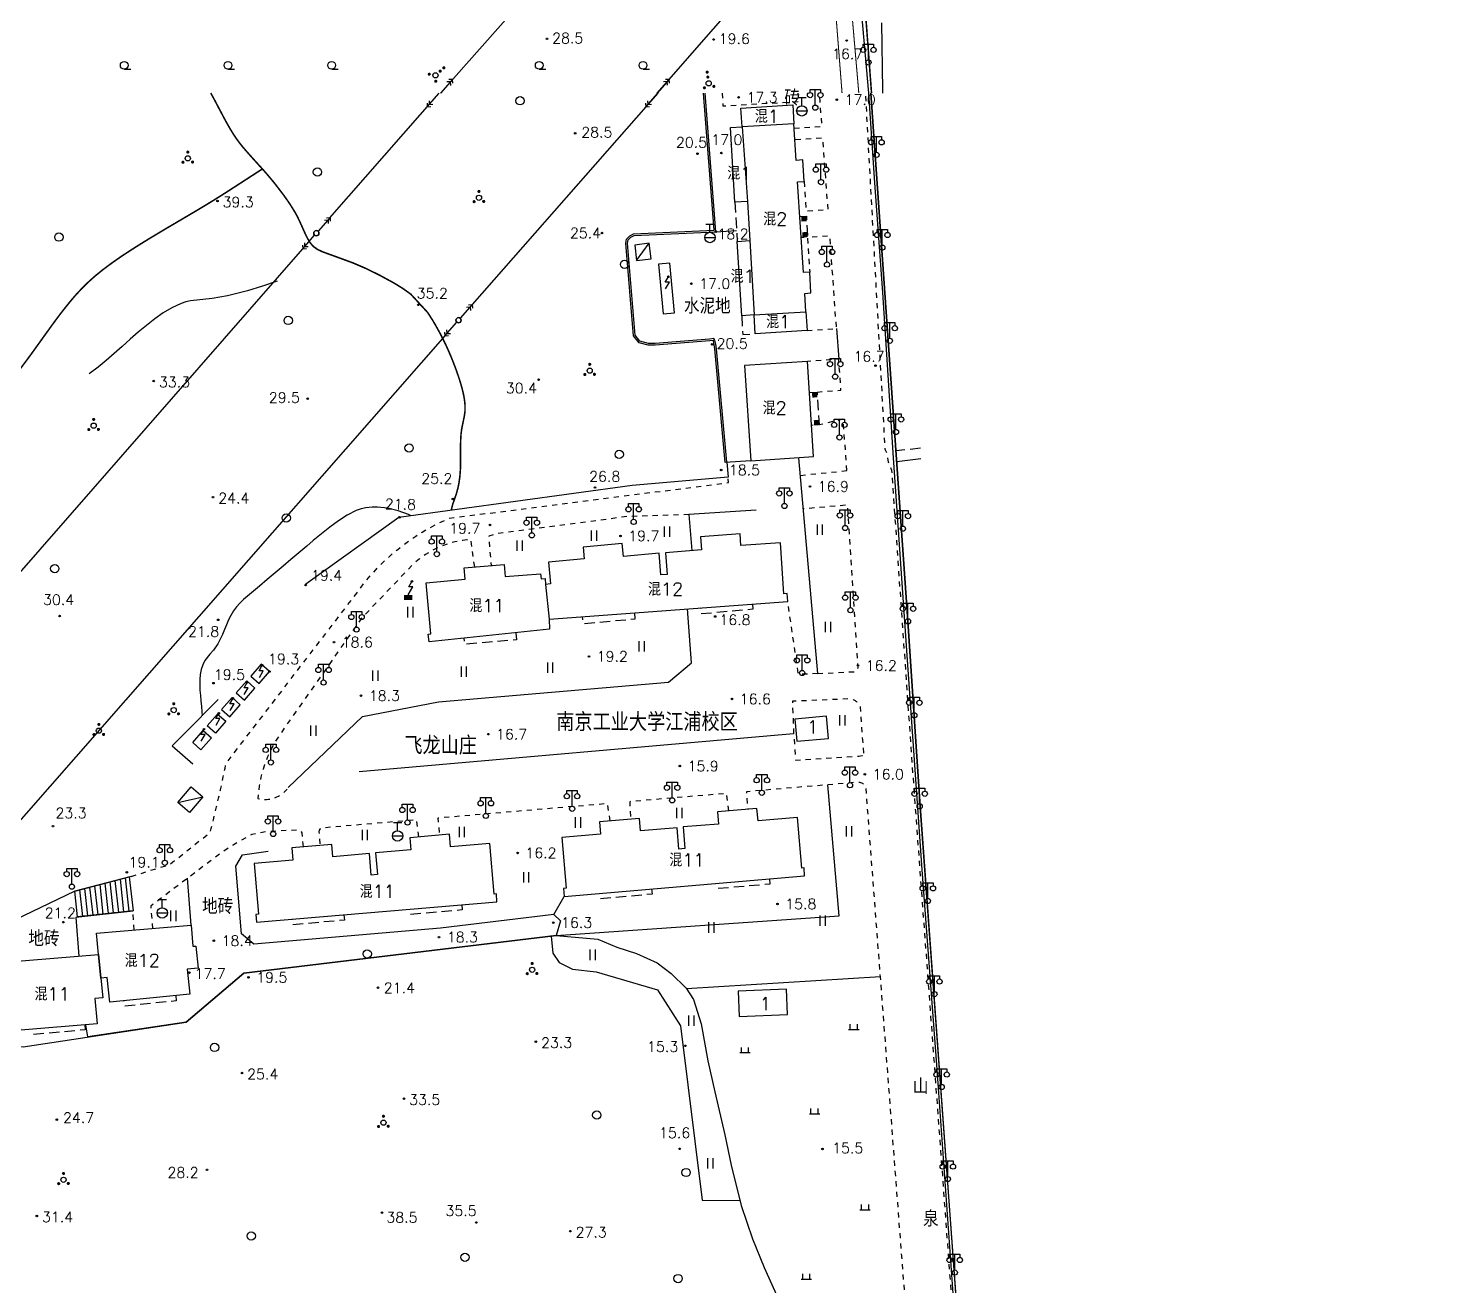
# Model space of a CAD drawing. Extents: x 115374 to 116875, y 149866 to 152432.
# Drawn here: x 116118.6 to 116389.5, y 151770 to 152012.5 of the extents above; entities that cross this region are included whole.
import ezdxf
from ezdxf.enums import TextEntityAlignment as Align

# ---------------------------------------------------------------- set-up
doc = ezdxf.new("R2010")
doc.units = 0
doc.header["$MEASUREMENT"] = 0
doc.header["$PDMODE"] = 32
doc.header["$PDSIZE"] = 0.3
for name, pattern in [('X2', [10, 8, -2]), ('X3', [5, 4, -1]), ('X5', [3, 2, -1]), ('X6', [2, 1, -1])]:
    doc.linetypes.add(name, pattern=pattern)
doc.layers.get('0').update_dxf_attribs({"linetype": 'CONTINUOUS'})
for name, color, linetype in [('BOUND', 7, 'CONTINUOUS'), ('DLDW', 14, 'CONTINUOUS'), ('DLSS', 5, 'CONTINUOUS'), ('DMTZ', 5, 'CONTINUOUS'), ('GCD', 1, 'CONTINUOUS'), ('GXYZ', 2, 'CONTINUOUS'), ('JMD', 6, 'CONTINUOUS'), ('SXSS', 5, 'CONTINUOUS'), ('YZH', 2, 'CONTINUOUS'), ('ZBTZ', 5, 'CONTINUOUS')]:
    doc.layers.add(name, color=color, linetype=linetype)
doc.styles.add('HZ', font='rs.shx', dxfattribs={"bigfont": 'hztxt.shx'})
doc.linetypes.add('X18', pattern='A,9.4,[169,symbolx.shx,S=1,R=-90,X=0,Y=-0.15],0.6', length=10)
doc.linetypes.add('X19', pattern='A,4.5,[145,symbolx.shx,S=1,R=0,X=0,Y=1],4.5,-0.5,[146,symbolx.shx,S=1,R=0,X=0,Y=0],-0.5', length=10)
doc.linetypes.add('X33', pattern='A,2,[150,symbolx.shx,S=1,R=0,X=0,Y=1],1e-11', length=2)
doc.linetypes.add('X35', pattern='A,2,[4,symbolt.shx,S=1,R=0,X=0,Y=0],2,[28,symbolt.shx,S=1,R=0,X=0,Y=0],1e-11', length=4)
doc.linetypes.add('X36', pattern='A,2,[4,symbolt.shx,S=1,R=180,X=0,Y=0],2,[28,symbolt.shx,S=1,R=180,X=0,Y=0],1e-11', length=4)
doc.linetypes.add('X4', pattern='A,0,-1e-09,[149,symbolx.shx,S=0.15,R=0,X=0,Y=0],-1.6', length=1.6)
doc.linetypes.add('X49', pattern='A,0,[5,symbolt.shx,S=1,R=0,X=0,Y=0],-10', length=10)
doc.linetypes.add('X68', pattern='A,1,[150,symbolx.shx,S=1,R=0,X=0,Y=0],2,[153,symbolx.shx,S=1,R=0,X=0,Y=-0.8],2,[145,symbolx.shx,S=1,R=0,X=0,Y=1],0,[150,symbolx.shx,S=1,R=0,X=0,Y=0],2,[153,symbolx.shx,S=1,R=0,X=0,Y=-0.8],2,[150,symbolx.shx,S=1,R=0,X=0,Y=0],0.5,-0.5,[146,symbolx.shx,S=1,R=0,X=0,Y=0],-0.5,0.5,[153,symbolx.shx,S=1,R=0,X=0,Y=-0.8],1', length=12)

# ---------------------------------------------------------------- blocks, each defined once
blk = doc.blocks.new('GC160')
for points, const_width in [([(-0.18, 1.68, 1), (0.12, 1.68, 1)], 0.3), ([(-0.17, 0.74, 1), (0.13, 0.74, 1)], 0.3), ([(-0.15, 1.64, 1), (0.1, 1.64, 1)], 0.25), ([(-0.15, 0.77, 1), (0.1, 0.77, 1)], 0.25), ([(-1.11, -1.23, 1), (-0.81, -1.23, 1)], 0.3), ([(-1.08, -1.22, 1), (-0.83, -1.22, 1)], 0.25), ([(0.74, -1.19, 1), (1.04, -1.19, 1)], 0.3), ([(0.73, -1.16, 1), (0.98, -1.16, 1)], 0.25)]:
    blk.add_lwpolyline(points, format="xyb", close=True, dxfattribs=dict(const_width=const_width))
blk.add_circle((-0.02, -0.48), 0.5)
blk = doc.blocks.new('GC127')
blk.add_line((-0.32, -0.72), (0.93, -0.72))
blk.add_circle((-0.32, 0.03), 0.75)
blk = doc.blocks.new('GC097')
for p, q in [((-1, 2.92), (-1, 3.52)), ((-1, 3.52), (1, 3.52)), ((0, 0.52), (0, 3.52)), ((1, 3.52), (1, 2.92))]:
    blk.add_line(p, q)
for centre in [(-1, 2.42), (1, 2.42), (0.01, 0)]:
    blk.add_circle(centre, 0.5)
blk = doc.blocks.new('Ggjt')
for p, q in [((3.5, 0), (0, 0)), ((2.92, 0), (2.42, 0.5)), ((2.42, -0.5), (2.92, 0)), ((3.5, 0), (3, 0.5)), ((3, -0.5), (3.5, 0))]:
    blk.add_line(p, q)
blk = doc.blocks.new('GC121')
for p, q in [((-0.5, -0.64), (-0.5, 1.36)), ((-0.5, -0.64), (-0.5, 0.86)), ((0.5, -0.64), (0.5, 1.36))]:
    blk.add_line(p, q)
blk = doc.blocks.new('GC122')
blk.add_circle((0, 0), 0.8)
blk = doc.blocks.new('GC155')
for p, q in [((4, 0), (0.5, 0)), ((3.42, 0), (2.92, 0.5)), ((2.92, -0.5), (3.42, 0)), ((4, 0), (3.5, 0.5)), ((3.5, -0.5), (4, 0))]:
    blk.add_line(p, q)
blk.add_circle((0, 0), 0.5)
blk = doc.blocks.new('GC268')
for points, const_width in [([(-0.17, 0.74, 1), (0.13, 0.74, 1)], 0.3), ([(-0.15, 0.77, 1), (0.1, 0.77, 1)], 0.25), ([(-1.11, -1.23, 1), (-0.81, -1.23, 1)], 0.3), ([(-1.08, -1.22, 1), (-0.83, -1.22, 1)], 0.25), ([(0.74, -1.19, 1), (1.04, -1.19, 1)], 0.3), ([(0.73, -1.16, 1), (0.98, -1.16, 1)], 0.25)]:
    blk.add_lwpolyline(points, format="xyb", close=True, dxfattribs=dict(const_width=const_width))
blk.add_circle((-0.02, -0.48), 0.5)
blk = doc.blocks.new('GC133')
for p, q in [((-0.81, 2.59), (0.79, 2.59)), ((-0.01, 0.99), (-0.01, 2.59)), ((-1.01, -0.01), (0.99, -0.01))]:
    blk.add_line(p, q)
blk.add_circle((-0.01, -0.01), 1)
blk = doc.blocks.new('GC245')
for p, q in [((-0.06, 1.28), (0.54, 2.32)), ((0.74, 1.28), (-0.06, 1.28)), ((0, 0), (0.74, 1.28)), ((0.36, 2.26), (0.54, 2.32)), ((0.54, 2.32), (0.6, 2.16))]:
    blk.add_line(p, q)
blk.add_point((0.54, 2.32))
blk = doc.blocks.new('GC129')
for p, q in [((0.06, 2.05), (0.66, 3.09)), ((0.48, 3.03), (0.67, 3.09)), ((0.67, 3.09), (0.72, 2.93)), ((-0.04, 0.49), (0.86, 2.05)), ((0.86, 2.05), (0.06, 2.05))]:
    blk.add_line(p, q)
at = {"linetype": 'Continuous', "const_width": 1, "flags": 128}
blk.add_lwpolyline([(-0.83, 0), (0.77, 0)], dxfattribs=at)
blk.add_point((0.67, 3.09))
blk = doc.blocks.new('GC119')
for p, q in [((-1, 0), (1, 0)), ((-0.7, 0), (-0.7, 1)), ((0.7, 0), (0.7, 1))]:
    blk.add_line(p, q)

msp = doc.modelspace()

# ---------------------------------------------------------------- linework, layer by layer
at = {"layer": 'BOUND', "linetype": 'Continuous', "flags": 128}
msp.add_lwpolyline([(116138.8, 151842.29), (116128.1, 151841.1), (116127.54, 151846.09), (116138.07, 151848.84)], close=True, dxfattribs=at)
at = {"layer": 'DLSS', "linetype": 'Continuous', "const_width": 0.2, "flags": 128}
msp.add_lwpolyline([(116278.69, 152000), (116276.59, 152024.22), (116275.27, 152046.66), (116270.16, 152133.48), (116270.12, 152143.23), (116270.22, 152160.65), (116270.06, 152174.7), (116269.15, 152197.94), (116267.76, 152220.92), (116265.57, 152242.73), (116261.63, 152275.51), (116258.58, 152290.43), (116257.57, 152292.98)], dxfattribs=at)
at = {"layer": 'DLSS', "linetype": 'X2', "const_width": 0.2, "flags": 128}
msp.add_lwpolyline([(116268.88, 152039.19), (116271.31, 152036.27), (116272.93, 152032.76), (116273.6, 152023.75), (116275.46, 152000)], dxfattribs=at)
at = {"layer": 'DLSS', "linetype": 'X3', "const_width": 0.3, "flags": 128}
for points, elevation in [([(116153.77, 152000), (116154.25, 151999.12), (116154.72, 151998.24), (116155.19, 151997.35), (116155.66, 151996.46), (116156.13, 151995.57), (116156.6, 151994.69), (116157.09, 151993.82), (116157.59, 151992.95), (116158.11, 151992.1), (116158.75, 151991.14), (116159.35, 151990.34), (116159.97, 151989.56), (116160.62, 151988.8), (116161.95, 151987.31), (116163.3, 151985.82), (116163.97, 151985.08), (116164.71, 151984.23), (116165.36, 151983.46), (116166, 151982.68), (116166.62, 151981.89), (116167.23, 151981.09), (116167.83, 151980.29), (116168.42, 151979.47), (116168.98, 151978.64), (116169.52, 151977.81), (116170.04, 151976.95), (116170.48, 151976.14), (116170.91, 151975.25), (116171.32, 151974.34), (116171.98, 151972.86), (116172.43, 151971.94), (116172.96, 151971.08), (116173.55, 151970.41), (116174.35, 151969.84), (116175.26, 151969.4), (116178.29, 151968.3), (116181.1, 151967.27), (116183.58, 151966.21), (116186.31, 151964.87), (116188.98, 151963.42), (116190.7, 151962.37), (116192.32, 151961.22), (116195.51, 151957.75), (116195.97, 151957.07), (116196.51, 151956.22), (116197.02, 151955.36), (116197.52, 151954.47), (116198.01, 151953.58), (116198.47, 151952.68), (116199.11, 151951.37), (116199.53, 151950.44), (116199.94, 151949.5), (116200.33, 151948.55), (116200.7, 151947.6), (116201.06, 151946.64), (116201.4, 151945.67), (116201.72, 151944.71), (116202.02, 151943.74), (116202.28, 151942.77), (116202.51, 151941.8), (116202.68, 151940.83), (116202.78, 151939.86), (116202.77, 151938.58), (116202.63, 151937.61), (116202.43, 151936.62), (116202.13, 151935.16), (116202.01, 151934.16), (116201.95, 151933.16), (116201.92, 151932.16), (116201.92, 151931.16), (116201.93, 151930.16), (116201.93, 151929.15), (116201.91, 151927.8), (116201.85, 151926.81), (116201.76, 151925.82), (116201.62, 151924.83), (116201.42, 151923.85), (116201.1, 151922.66), (116200.75, 151921.67), (116200.41, 151920.69), (116200.12, 151919.53)], 32.1), ([(116017.18, 151797.42), (116017.64, 151798.34), (116018.11, 151799.26), (116018.6, 151800.16), (116019.08, 151801.07), (116019.58, 151801.96), (116020.08, 151802.85), (116020.59, 151803.74), (116021.1, 151804.63), (116021.62, 151805.51), (116022.15, 151806.38), (116022.68, 151807.26), (116023.22, 151808.13), (116023.76, 151808.99), (116024.32, 151809.85), (116024.88, 151810.71), (116025.65, 151811.87), (116026.23, 151812.72), (116026.82, 151813.56), (116027.41, 151814.4), (116028.01, 151815.22), (116028.61, 151816.05), (116029.21, 151816.86), (116029.82, 151817.67), (116030.43, 151818.48), (116031.05, 151819.29), (116031.66, 151820.09), (116032.28, 151820.89), (116032.9, 151821.68), (116033.52, 151822.48), (116034.15, 151823.27), (116034.78, 151824.06), (116035.41, 151824.85), (116036.04, 151825.64), (116036.67, 151826.42), (116037.31, 151827.2), (116037.95, 151827.98), (116038.59, 151828.76), (116039.24, 151829.54), (116040.35, 151830.87), (116041.01, 151831.64), (116041.67, 151832.4), (116042.33, 151833.17), (116042.99, 151833.93), (116043.65, 151834.69), (116044.32, 151835.44), (116044.98, 151836.2), (116045.65, 151836.95), (116046.99, 151838.45), (116048.33, 151839.94), (116049.68, 151841.43), (116051.04, 151842.91), (116052.4, 151844.39), (116053.77, 151845.87), (116055.14, 151847.35), (116056.21, 151848.48), (116057.6, 151849.94), (116059, 151851.39), (116060.39, 151852.84), (116061.77, 151854.28), (116063.15, 151855.72), (116064.5, 151857.16), (116065.84, 151858.61), (116067.14, 151860.07), (116068.41, 151861.53), (116069.63, 151863.01), (116070.78, 151864.5), (116072.02, 151866.25), (116072.56, 151867.04), (116073.08, 151867.85), (116073.6, 151868.67), (116074.12, 151869.5), (116074.63, 151870.33), (116075.15, 151871.18), (116075.66, 151872.03), (116076.17, 151872.89), (116076.69, 151873.75), (116077.21, 151874.61), (116077.73, 151875.48), (116078.26, 151876.35), (116078.8, 151877.22), (116079.35, 151878.09), (116079.92, 151878.97), (116080.49, 151879.83), (116081.07, 151880.68), (116081.65, 151881.53), (116082.24, 151882.37), (116082.83, 151883.2), (116083.42, 151884.02), (116084.01, 151884.84), (116084.6, 151885.66), (116085.2, 151886.48), (116085.79, 151887.29), (116086.38, 151888.1), (116086.96, 151888.9), (116087.54, 151889.71), (116088.12, 151890.51), (116088.69, 151891.32), (116089.25, 151892.12), (116089.81, 151892.93), (116090.35, 151893.73), (116090.88, 151894.54), (116091.4, 151895.34), (116091.91, 151896.15), (116092.39, 151896.96), (116094.87, 151901.93), (116095.18, 151902.69), (116095.52, 151903.58), (116095.85, 151904.48), (116096.16, 151905.38), (116096.47, 151906.3), (116096.76, 151907.22), (116097.15, 151908.51), (116097.41, 151909.45), (116097.67, 151910.39), (116097.92, 151911.35), (116098.17, 151912.31), (116098.42, 151913.29), (116098.68, 151914.27), (116098.95, 151915.25), (116099.22, 151916.25), (116099.51, 151917.24), (116099.83, 151918.24), (116100.16, 151919.25), (116100.39, 151919.91), (116100.77, 151920.91), (116101.17, 151921.9), (116101.59, 151922.87), (116102.03, 151923.82), (116102.48, 151924.77), (116102.94, 151925.71), (116103.42, 151926.63), (116103.91, 151927.55), (116104.41, 151928.46), (116104.91, 151929.37), (116105.43, 151930.26), (116105.96, 151931.16), (116106.49, 151932.04), (116107.04, 151932.92), (116107.59, 151933.79), (116108.16, 151934.66), (116108.61, 151935.34), (116109.19, 151936.2), (116109.78, 151937.04), (116110.37, 151937.88), (116110.97, 151938.7), (116111.56, 151939.52), (116112.17, 151940.34), (116112.77, 151941.15), (116113.38, 151941.95), (116113.98, 151942.75), (116114.59, 151943.55), (116115.19, 151944.35), (116115.79, 151945.15), (116116.4, 151945.94), (116116.99, 151946.73), (116117.59, 151947.53), (116118.18, 151948.32), (116119.07, 151949.53), (116119.65, 151950.33), (116120.23, 151951.14), (116120.82, 151951.96), (116121.4, 151952.78), (116121.99, 151953.6), (116122.59, 151954.42), (116123.18, 151955.25), (116123.79, 151956.08), (116124.4, 151956.9), (116125.03, 151957.73), (116125.67, 151958.54), (116126.32, 151959.36), (116126.99, 151960.17), (116127.67, 151960.96), (116128.39, 151961.75), (116129.81, 151963.21), (116131.4, 151964.65), (116133.04, 151965.98), (116134.71, 151967.22), (116136.41, 151968.41), (116138.12, 151969.54), (116139.85, 151970.64), (116141.59, 151971.72), (116143.33, 151972.77), (116145.07, 151973.81), (116146.82, 151974.84), (116148.55, 151975.86), (116150.28, 151976.88), (116152, 151977.91), (116153.71, 151978.94), (116155.39, 151979.98), (116157.04, 151981.03), (116163.72, 151985.36)], 41.08)]:
    msp.add_lwpolyline(points, dxfattribs=dict(at, elevation=elevation))
at = {"layer": 'DLSS', "linetype": 'X6', "flags": 128}
for points, elevation in [([(116252.37, 152000), (116252.51, 151997.52), (116267.11, 151998.37), (116267.02, 152000)], 17.32), ([(116138.98, 151838.58), (116138.79, 151842.21)], 38.14)]:
    msp.add_lwpolyline(points, dxfattribs=dict(at, elevation=elevation))
for points in [[(116266.23, 151993.21), (116271.6, 151993.55), (116271.22, 151998.44), (116271.11, 152000)], [(116387.54, 151500), (116345.13, 151552.8), (116327.38, 151574.17), (116321.6, 151581.56), (116319.21, 151585.16), (116316.47, 151589.43), (116314.36, 151593.61), (116312.68, 151596.95), (116311.54, 151600.21), (116310.45, 151604.23), (116309.47, 151607.22), (116308.52, 151614.45), (116307.31, 151620.49), (116307.07, 151626.24), (116306.64, 151631.46), (116289.02, 151870.43), (116285.07, 151927.22), (116284.41, 151928.81), (116284.21, 151930.29), (116283.78, 151931.24), (116280.01, 152000)], [(116268.18, 151982.93), (116268.52, 151977.25), (116272.77, 151977.52), (116271.73, 151991.3), (116266.37, 151990.96)], [(116268.72, 151954.18), (116274.39, 151954.59), (116273.11, 151972.41), (116268.82, 151972.16), (116269.22, 151965.46)], [(116270.65, 151942.34), (116275.24, 151942.7), (116274.82, 151948.68), (116268.79, 151948.25)], [(116276.41, 151927.18), (116275.65, 151937.11), (116271.06, 151935.98)], [(116267.45, 151926.27), (116276.41, 151927.18)], [(116245.94, 151918.69), (116233.97, 151918.31), (116208.75, 151914.97), (116207.34, 151914.57), (116207.81, 151908.86)], [(116270.78, 151888.05), (116267.06, 151887.86), (116264.98, 151901.96)], [(116363.38, 151516.34), (116338.47, 151547.36), (116320.68, 151568.77), (116314.61, 151576.52), (116312.01, 151580.46), (116308.98, 151585.16), (116306.68, 151589.74), (116304.74, 151593.57), (116303.31, 151597.66), (116302.2, 151601.76), (116301.04, 151605.3), (116300.02, 151613.04), (116298.74, 151619.46), (116298.48, 151625.7), (116298.06, 151630.8), (116280.07, 151866.05), (116279.85, 151866.54), (116279.47, 151866.86), (116278.9, 151867.05), (116278.4, 151867.08), (116257.01, 151865.25), (116257.28, 151861.89)], [(116230.75, 151859.63), (116230.26, 151862.96), (116197.56, 151860.17), (116197.86, 151856.88)], [(116253.61, 151861.56), (116253.23, 151864.93), (116234.54, 151863.33), (116234.68, 151859.95)], [(116171.63, 151854.65), (116171.41, 151857.32), (116171.27, 151857.54), (116171.04, 151857.77), (116170.7, 151857.88), (116164.71, 151857.57), (116161.67, 151857.03), (116158.06, 151854.95), (116155.93, 151853.58), (116142.2, 151843.2), (116142.55, 151838.88)], [(116193.86, 151856.53), (116193.48, 151859.82), (116175.15, 151858.25), (116174.82, 151858.05), (116174.68, 151857.83), (116174.62, 151857.5), (116174.84, 151854.91)]]:
    msp.add_lwpolyline(points, dxfattribs=at)
at = {"layer": 'DLSS', "linetype": 'X4', "flags": 128}
for points in [[(116251.13, 151973.26), (116255.12, 151973.5)], [(116274.39, 151954.59), (116274.82, 151948.68)]]:
    msp.add_lwpolyline(points, dxfattribs=at)
at = {"layer": 'DLSS', "linetype": 'X6', "flags": 128}
for points in [[(116138.41, 151848.93), (116145.81, 151851.19), (116153.61, 151857.37, 0.019777), (116156.69, 151870.66), (116181.91, 151903.55, -0.13771), (116199.69, 151917.99), (116253.58, 151924.87), (116253.49, 151925.89)], [(116270.78, 151888.05), (116277.42, 151888.38, 0.548199), (116278.52, 151889.59), (116276.52, 151920.53), (116268.01, 151919.79)]]:
    msp.add_lwpolyline(points, format="xyb", dxfattribs=at)
at = {"layer": 'DLSS', "linetype": 'X6', "elevation": 16.93, "flags": 128}
msp.add_lwpolyline([(116204.65, 151908.61), (116203.91, 151913.9, 0.171966), (116192.74, 151909.09), (116182.84, 151898.72), (116167.11, 151876.3, 0.137762), (116162.85, 151863.95, 0.306637), (116168.72, 151866.04)], format="xyb", dxfattribs=at)
at = {"layer": 'DLSS', "linetype": 'X6', "flags": 128}
msp.add_lwpolyline([(116279.63, 151872.72), (116279.04, 151881.62, 0.196265), (116277.24, 151883.18), (116265.89, 151882.69), (116266.13, 151876.45), (116266.5, 151871.36), (116278.7, 151872.12), (116279.35, 151872.23), (116279.51, 151872.37)], format="xyb", close=True, dxfattribs=at)
at = {"layer": 'DMTZ', "linetype": 'X36', "flags": 128}
for points in [[(116253.23, 151928.79), (116251.28, 151950.69), (116251.15, 151951.59), (116250.96, 151952.32), (116250.74, 151952.63), (116249.92, 151952.53), (116239.41, 151951.68), (116238.15, 151951.69), (116236.51, 151952.12), (116235.59, 151953.29), (116234.11, 151971.04), (116234.23, 151971.68), (116234.73, 151972.22), (116235.37, 151972.5), (116251.13, 151973.26), (116249.09, 152000)], [(116138.41, 151848.93), (116127.54, 151846.09)]]:
    msp.add_lwpolyline(points, dxfattribs=at)
at = {"layer": 'DMTZ', "linetype": 'X35'}
msp.add_lwpolyline([(116281.03, 152000), (116288.17, 151898.14), (116290.5, 151862.38), (116307.63, 151627.02), (116310.43, 151608.74), (116311.37, 151604.72), (116312.19, 151601.4), (116313.7, 151598.15), (116319.66, 151586.23), (116322.76, 151581.92), (116359.29, 151536.88), (116373.03, 151520.13), (116376.1, 151520.1)], dxfattribs=at)
at = {"layer": 'DMTZ', "linetype": 'X33', "flags": 128}
for points, elevation in [([(116166.59, 151963.71), (116163.73, 151962.76), (116160.86, 151961.87), (116156.99, 151960.87), (116154.02, 151960.4), (116149.89, 151959.94), (116148.95, 151959.7), (116148.04, 151959.39), (116146.28, 151958.58), (116144.59, 151957.58), (116142.96, 151956.43), (116141.37, 151955.19), (116139.8, 151953.87), (116138.25, 151952.51), (116136.71, 151951.14), (116135.16, 151949.77), (116133.61, 151948.42), (116132.04, 151947.11), (116130.36, 151945.83)], 38.07), ([(116192.37, 151918.47), (116191.86, 151918.71), (116189.92, 151919.43), (116187.93, 151919.92), (116185.91, 151920.15), (116184.91, 151920.16), (116183.68, 151920.02), (116182.74, 151919.79), (116181.83, 151919.46), (116180.08, 151918.58), (116178.38, 151917.49), (116176.73, 151916.28), (116175.11, 151915), (116173.52, 151913.68), (116172.29, 151912.64), (116170.74, 151911.33), (116169.21, 151910.03), (116167.7, 151908.74), (116166.18, 151907.45), (116164.66, 151906.17), (116163.14, 151904.89), (116161.62, 151903.64), (116160.08, 151902.34), (116159.35, 151901.65), (116158.72, 151900.93), (116158.16, 151900.13), (116157.67, 151899.27), (116157.22, 151898.38), (116156.81, 151897.46), (116156.42, 151896.53), (116156.01, 151895.6), (116155.58, 151894.68), (116155.11, 151893.79), (116154.28, 151892.54), (116153.62, 151891.76), (116152.65, 151890.55), (116152.21, 151889.71), (116151.92, 151888.82), (116151.74, 151887.88), (116151.66, 151886.9), (116151.65, 151885.89), (116151.68, 151884.87), (116151.76, 151883.83), (116151.85, 151882.78), (116151.96, 151881.72), (116152.06, 151880.67), (116152.13, 151879.91)], 21.42), ([(116219.88, 151841.57), (116221.2, 151840.36), (116220.34, 151837.51), (116228.37, 151836.8), (116232.04, 151835.3), (116235.85, 151834.07), (116239.82, 151832.25), (116242.54, 151830.17), (116245.44, 151827.4), (116246.82, 151825.2), (116248.31, 151820.46), (116249.57, 151813.38), (116250.92, 151807.36), (116252.84, 151799.09), (116254.11, 151793.22), (116256.01, 151785.44), (116258.19, 151779.05), (116260.47, 151773.49), (116264.57, 151764.35), (116269.53, 151754.51), (116273.64, 151748.12), (116280.63, 151738.26), (116284.62, 151731.41), (116286.86, 151724.02), (116287.95, 151718.08), (116289.72, 151707.86)], 16.07)]:
    msp.add_lwpolyline(points, dxfattribs=dict(at, elevation=elevation))
at = {"layer": 'DMTZ', "linetype": 'X35', "flags": 128}
for points, elevation in [([(116253.23, 151928.79), (116253.49, 151925.89)], 35.96), ([(116258.91, 151919.58), (116245.94, 151918.69), (116246.51, 151911.77)], 34.32), ([(116266.13, 151876.45), (116182.39, 151869.08)], 33.48)]:
    msp.add_lwpolyline(points, dxfattribs=dict(at, elevation=elevation))
for points in [[(116253.49, 151925.89), (116234.97, 151924.31), (116190.03, 151918.15), (116172.1, 151905.27)], [(116155.21, 151883.01), (116148.76, 151876.54), (116146.31, 151874.08), (116150.29, 151870.62)], [(116138.79, 151842.21), (116127.75, 151841.01), (116128.36, 151833.57)]]:
    msp.add_lwpolyline(points, dxfattribs=at)
at = {"layer": 'DMTZ', "linetype": 'X36', "flags": 128}
for points, elevation in [([(116168.72, 151866.04), (116183, 151879.78), (116197.65, 151882.6), (116241.99, 151886.4), (116246.42, 151890.13), (116245.64, 151900.52)], 33.85), ([(116219.88, 151841.57), (116198.05, 151838.96), (116162.09, 151835.84), (116159.72, 151837.86), (116158.62, 151850.87), (116159.88, 151853.1), (116164.86, 151853.78)], 16.93), ([(116127.54, 151846.09), (116112.67, 151838.92), (116101.99, 151829.75), (116102.15, 151821.83)], 35.98), ([(116220.34, 151837.51), (116160.17, 151830.26), (116149, 151820.84), (116130.09, 151817.97), (116129.7, 151820.33)], 16.93)]:
    msp.add_lwpolyline(points, dxfattribs=dict(at, elevation=elevation))
at = {"layer": 'DMTZ', "linetype": 'X4', "flags": 128}
msp.add_lwpolyline([(116245.49, 151827.31), (116282.86, 151829.65)], dxfattribs=at)
at = {"layer": 'GCD', "linetype": 'Continuous'}
for p in [(116218.6, 152010.45, 28.5), (116250.72, 152010.33, 19.6), (116276.35, 152010.12, 16.7), (116255.53, 151999.16, 17.25), (116274.46, 151998.71, 16.95), (116224.01, 151992.23, 28.5), (116247.6, 151988.29, 20.5), (116252.21, 151988.43, 16.99), (116155.06, 151979.17, 39.3), (116229.17, 151972.99, 25.4), (116251.13, 151973.26, 18.2), (116246.42, 151963.23, 17.04), (116193.79, 151959.16, 35.2), (116250.42, 151951.53, 20.5), (116281.91, 151947.44, 16.69), (116142.78, 151944.45, 33.3), (116216.97, 151944.72, 30.4), (116172.46, 151941.04, 29.5), (116252.15, 151927.3, 18.5), (116227.84, 151923.92, 26.8), (116269.27, 151924.12, 16.9), (116154.22, 151922.07, 24.4), (116200.43, 151921.72, 25.2), (116190.15, 151918.19, 21.8), (116207.6, 151916.71, 19.7), (116232.75, 151914.59, 19.7), (116172.06, 151905.12, 19.4), (116124.64, 151899.14, 30.4), (116155.2, 151898.41, 21.8), (116251, 151899.04, 16.8), (116177.52, 151894.1, 18.6), (116226.67, 151891.34, 19.2), (116278.52, 151889.59, 16.21), (116165.09, 151888.43, 19.28), (116154.29, 151886.2, 19.5), (116182.73, 151883.77, 18.3), (116254.24, 151883.14, 16.6), (116207.27, 151876.35, 16.7), (116244.18, 151870.2, 15.9), (116279.86, 151868.62, 15.97), (116123.36, 151858.62, 23.3), (116212.92, 151853.45, 16.2), (116137.59, 151849.73, 19.1), (116263.01, 151843.62, 15.8), (116125.37, 151840.1, 21.18), (116219.8, 151840, 16.3), (116154.37, 151836.52, 18.4), (116197.78, 151837.21, 18.3), (116149.65, 151830.37, 17.7), (116161.05, 151829.45, 19.5), (116186.01, 151827.45, 21.4), (116216.43, 151817.04, 23.3), (116245.26, 151816.25, 15.3), (116159.78, 151810.99, 25.4), (116191.01, 151806.06, 33.5), (116124.1, 151802.02, 24.7), (116244.17, 151796.38, 15.6), (116271.7, 151796.36, 15.5), (116153.05, 151792.33, 28.2), (116186.77, 151784.09, 38.5), (116120.25, 151783.45, 31.4), (116204.97, 151782.18, 35.5), (116223.1, 151780.51, 27.3)]:
    msp.add_point(p, dxfattribs=at)
at = {"layer": 'GXYZ', "linetype": 'Continuous'}
for points in [[(116198.06, 152000), (116280.37, 152092.91)], [(116239.83, 152000), (116283.71, 152050.21)]]:
    msp.add_lwpolyline(points, dxfattribs=at)
at = {"layer": 'GXYZ', "linetype": 'Continuous', "flags": 128}
for points in [[(116176.75, 151975.96), (116197.82, 152000)], [(116239.94, 152000), (116204.17, 151959.19)], [(116000, 151773.6), (116171.49, 151969.94)], [(116198.9, 151953.18), (116027.83, 151758.01)]]:
    msp.add_lwpolyline(points, dxfattribs=at)
for points in [[(116240.1, 151967.01), (116240.96, 151957.42), (116243.13, 151957.61), (116242.27, 151967.2)], [(116158.67, 151884.31), (116160.26, 151882.92), (116162.29, 151885.23), (116160.7, 151886.63)], [(116155.87, 151881.12), (116157.46, 151879.72), (116159.47, 151882.02), (116157.88, 151883.41)], [(116153.08, 151877.94), (116155.09, 151880.24), (116156.68, 151878.84), (116154.67, 151876.55)]]:
    msp.add_lwpolyline(points, close=True, dxfattribs=at)
at = {"layer": 'GXYZ', "linetype": 'Continuous', "elevation": 19.28, "flags": 128}
for points in [[(116161.48, 151887.52), (116163.07, 151886.12), (116165.09, 151888.43), (116163.5, 151889.83)], [(116152.3, 151877.05), (116153.89, 151875.65), (116151.88, 151873.36), (116150.29, 151874.75)]]:
    msp.add_lwpolyline(points, close=True, dxfattribs=at)
at = {"layer": 'JMD', "linetype": 'Continuous'}
for p, q in [((116235.86, 151967.71), (116238.3, 151971.02)), ((116147.4, 151863.19), (116152.25, 151864.28))]:
    msp.add_line(p, q, dxfattribs=at)
at = {"layer": 'JMD', "linetype": 'Continuous', "flags": 128}
for points in [[(116256.2, 151993.48), (116255.98, 151997.11), (116265.96, 151997.7), (116266.17, 151994.08)], [(116256.2, 151993.48), (116257.21, 151979.1), (116254.8, 151978.96), (116253.93, 151993.35), (116256.2, 151993.48)], [(116266.89, 151982.85), (116268.18, 151982.93), (116267.93, 151987.09), (116266.63, 151987.01), (116266.17, 151994.08), (116256.2, 151993.48), (116257.21, 151979.1), (116257.66, 151971.53), (116258.52, 151957.2), (116268.5, 151957.8), (116268.27, 151961.36), (116269.46, 151961.44), (116269.22, 151965.46), (116268.01, 151965.38)], [(116238.66, 151968.05), (116238.3, 151971.02), (116235.5, 151970.69), (116235.86, 151967.71)], [(116257.66, 151971.53), (116258.52, 151957.2), (116256.11, 151957.06), (116255.24, 151971.39), (116257.66, 151971.53)], [(116268.5, 151957.8), (116268.72, 151954.18), (116258.74, 151953.55), (116258.52, 151957.2), (116268.5, 151957.8)], [(116256.66, 151947.46), (116257.85, 151929.09), (116269.97, 151929.88), (116268.79, 151948.25)], [(116218.97, 151898.53), (116264.98, 151901.96), (116264.89, 151903.47), (116264.22, 151903.42), (116263.6, 151913.23), (116255.96, 151912.74), (116255.82, 151915.01), (116248.17, 151914.38), (116248.38, 151911.92), (116241.4, 151911.34), (116241.75, 151907.16), (116240.55, 151907.06), (116240.18, 151911.24), (116233.31, 151910.63), (116233.08, 151913.15), (116225.57, 151912.44), (116225.78, 151910.18), (116218.86, 151909.52), (116219.26, 151905.34), (116218.32, 151905.25)], [(116218.32, 151905.25), (116218.97, 151898.53), (116219.06, 151896.6), (116195.84, 151894.17), (116195.68, 151895.66), (116196.18, 151895.71), (116195.29, 151905.54), (116202.8, 151906.22), (116202.6, 151908.44), (116210.35, 151909.07), (116210.54, 151906.75), (116217.35, 151907.3), (116217.43, 151906.31), (116218.23, 151906.37), (116218.32, 151905.25)], [(116266.75, 151875), (116272.83, 151875.53), (116272.45, 151879.82), (116266.38, 151879.28)], [(116150, 151866.22), (116152.25, 151864.28), (116149.66, 151861.25), (116147.4, 151863.19)], [(116236.43, 151860.1), (116228.7, 151859.46), (116228.9, 151857.05), (116221.44, 151856.41), (116222.27, 151846.63), (116221.77, 151846.59), (116221.9, 151845.07), (116268.22, 151849.02), (116268.15, 151850.55), (116267.7, 151850.51), (116266.86, 151860.29), (116259.26, 151859.64), (116259.06, 151862.04), (116251.43, 151861.37), (116251.62, 151859.03), (116244.84, 151858.47), (116245.18, 151854.28), (116244, 151854.18), (116243.65, 151858.31), (116236.63, 151857.71)], [(116177.13, 151855.1), (116169.4, 151854.46), (116169.6, 151852.06), (116162.14, 151851.42), (116162.98, 151841.64), (116162.48, 151841.6), (116162.61, 151840.08), (116208.93, 151844.03), (116208.86, 151845.56), (116208.4, 151845.52), (116207.57, 151855.3), (116199.97, 151854.65), (116199.76, 151857.05), (116192.13, 151856.38), (116192.33, 151854.04), (116185.54, 151853.48), (116185.89, 151849.29), (116184.7, 151849.19), (116184.35, 151853.31), (116177.33, 151852.72)], [(116149.71, 151826.19), (116134.29, 151824.64), (116133.81, 151829.42), (116132.61, 151829.3), (116132.15, 151833.88), (116131.74, 151837.99), (116149.99, 151839.49), (116150.32, 151835.44), (116150.9, 151835.49), (116151.33, 151831.24), (116149.22, 151831.02)], [(116132.15, 151833.88), (116132.61, 151829.3), (116132.99, 151825.52), (116131.4, 151825.36), (116131.88, 151820.51), (116117.13, 151819.3), (116116.63, 151824.32), (116114.23, 151824.07), (116113.98, 151828.4), (116114.34, 151828.42), (116114.11, 151832.39), (116132.15, 151833.88)], [(116264.94, 151822.28), (116264.74, 151827.15), (116255.45, 151826.76), (116255.65, 151821.9)]]:
    msp.add_lwpolyline(points, close=True, dxfattribs=at)
at = {"layer": 'SXSS', "linetype": 'Continuous'}
msp.add_lwpolyline([(116283.32, 152000), (116283.3, 152000.55), (116283.1, 152013.53)], dxfattribs=at)
at = {"layer": 'SXSS', "linetype": 'X5'}
msp.add_lwpolyline([(116290.55, 151931.51), (116285.87, 151930.97)], dxfattribs=at)
at = {"layer": 'SXSS', "linetype": 'X33'}
msp.add_lwpolyline([(116290.66, 151929.44), (116286.01, 151928.9)], dxfattribs=at)
at = {"layer": 'YZH', "linetype": 'Continuous'}
for p, q in [((116130.08, 151841.32), (116129.5, 151846.6)), ((116131.08, 151841.43), (116130.48, 151846.86)), ((116132.07, 151841.54), (116131.45, 151847.12)), ((116133.06, 151841.65), (116132.43, 151847.37)), ((116134.06, 151841.76), (116133.41, 151847.63)), ((116135.05, 151841.87), (116134.39, 151847.88)), ((116136.05, 151841.98), (116135.36, 151848.14)), ((116137.04, 151842.09), (116136.34, 151848.39)), ((116138.03, 151842.2), (116137.32, 151848.65)), ((116129.09, 151841.21), (116128.52, 151846.35))]:
    msp.add_line(p, q, dxfattribs=at)
at = {"layer": 'YZH', "linetype": 'X18', "const_width": 0.3, "flags": 128}
msp.add_lwpolyline([(116269.57, 152215.67), (116270.09, 152210.46), (116270.83, 152200.09), (116271.74, 152188.26), (116272.06, 152183.6), (116271.98, 152181.24), (116271.77, 152177.04), (116271.71, 152172.09), (116271.51, 152165.32), (116271.67, 152155.21), (116271.96, 152145.56), (116272.13, 152136.09), (116272.38, 152125.23), (116272.97, 152116.39), (116273.95, 152102.54), (116274.87, 152089.06), (116275.9, 152073.96), (116276.9, 152059.69), (116277.83, 152046.06), (116278.55, 152034.26), (116279.32, 152024.43), (116280.07, 152014.27), (116280.92, 152002.9), (116281.14, 152000)], dxfattribs=at)
at = {"layer": 'YZH', "linetype": 'X19', "flags": 128}
for points in [[(116257.85, 151929.09), (116252.91, 151928.77), (116250.96, 151950.65), (116250.83, 151951.52), (116250.66, 151952.18), (116250.59, 151952.29), (116249.95, 151952.21), (116239.43, 151951.36), (116238.11, 151951.37), (116236.32, 151951.84), (116235.28, 151953.17), (116233.78, 151971.05), (116233.93, 151971.83), (116234.54, 151972.49), (116235.29, 151972.82), (116250.79, 151973.56), (116248.76, 152000)], [(116270.78, 151888.05), (116267.15, 151929.66)], [(116000, 151808.77), (116024.98, 151811.79), (116064.36, 151817.49), (116085.22, 151820.41), (116102.15, 151821.83), (116103, 151820.13), (116104.39, 151818.15), (116107.09, 151817.18), (116111.83, 151816.5), (116117.62, 151816.07), (116149, 151820.84), (116160.17, 151830.26), (116220.34, 151837.51), (116274.88, 151841.32), (116272.75, 151866.6)]]:
    msp.add_lwpolyline(points, dxfattribs=at)
at = {"layer": 'YZH', "linetype": 'X68', "flags": 128}
msp.add_lwpolyline([(116389.54, 151500), (116359.29, 151536.88), (116322.76, 151581.92), (116319.66, 151586.23), (116313.7, 151598.15), (116312.19, 151601.4), (116311.37, 151604.72), (116310.43, 151608.74), (116307.63, 151627.02), (116307.45, 151631.44), (116290.5, 151862.38), (116288.17, 151898.14), (116281.03, 152000)], dxfattribs=at)
at = {"layer": 'YZH', "linetype": 'X5', "flags": 128}
for points in [[(116254.79, 151978.96), (116255.24, 151971.39)], [(116267.32, 151976.2), (116268.58, 151976.28), (116268.82, 151972.2), (116267.58, 151972.13)], [(116256.11, 151957.06), (116256.32, 151953.4), (116258.59, 151953.54)], [(116269.17, 151942.26), (116270.65, 151942.34), (116271.06, 151935.98), (116269.58, 151935.9)]]:
    msp.add_lwpolyline(points, dxfattribs=at)
at = {"layer": 'YZH', "const_width": 1, "flags": 128}
for points in [[(116268.07, 151976.25), (116268.13, 151975.25)], [(116268.34, 151972.18), (116268.28, 151973.18)], [(116270.16, 151942.29), (116270.22, 151941.29)], [(116270.57, 151935.93), (116270.51, 151936.93)]]:
    msp.add_lwpolyline(points, dxfattribs=at)
at = {"layer": 'YZH', "linetype": 'X5', "flags": 128}
for points, elevation in [([(116258.17, 151901.45), (116258.26, 151900.44), (116248.29, 151899.54), (116248.19, 151900.71)], 33.72), ([(116235.43, 151899.75), (116235.53, 151898.52), (116225.56, 151897.62), (116225.44, 151899.01)], 16.93), ([(116212.57, 151895.92), (116212.68, 151894.57), (116202.71, 151893.67), (116202.61, 151894.88)], 16.93), ([(116238.74, 151846.51), (116238.83, 151845.5), (116228.86, 151844.59), (116228.76, 151845.66)], 16.93), ([(116261.46, 151848.45), (116261.55, 151847.44), (116251.59, 151846.56), (116251.5, 151847.6)], 32.72), ([(116179.45, 151841.52), (116179.53, 151840.5), (116169.56, 151839.6), (116169.47, 151840.66)], 16.93), ([(116202.17, 151843.45), (116202.25, 151842.45), (116192.29, 151841.57), (116192.2, 151842.6)], 32.72), ([(116147.04, 151825.93), (116147.13, 151824.92), (116137.17, 151823.89), (116137.07, 151824.95)], 38.14), ([(116129.5, 151820.32), (116129.58, 151819.34), (116119.61, 151818.44), (116119.52, 151819.49)], 38.14)]:
    msp.add_lwpolyline(points, dxfattribs=dict(at, elevation=elevation))
at = {"layer": 'YZH', "linetype": 'Continuous', "flags": 128}
msp.add_lwpolyline([(116138.8, 151842.29), (116128.1, 151841.1), (116127.54, 151846.09), (116138.07, 151848.84)], dxfattribs=at)
at = {"layer": 'ZBTZ', "linetype": 'X49', "flags": 128}
for points in [[(116280.59, 152000), (116278.4, 152025.45), (116274.61, 152081.2), (116273.06, 152102.65), (116271.58, 152126.23), (116271, 152146.67), (116271.08, 152178.81), (116270.57, 152192.97), (116269.4, 152208.42), (116269.12, 152215.58)], [(116280.57, 152000), (116281.71, 151982.7), (116283.23, 151961.55), (116285.29, 151929.66), (116287.88, 151892.5), (116290.86, 151850.17), (116293.64, 151812.61), (116296.82, 151768.5), (116300.6, 151718.62), (116303.98, 151672.7), (116306.37, 151640.47), (116307.16, 151628.37), (116307.76, 151620.64), (116309.95, 151607.46), (116312.13, 151599.53), (116317.49, 151589.02), (116322.28, 151581.42), (116335.58, 151565.35), (116354.06, 151542.49), (116376.29, 151514.92), (116388.53, 151500)]]:
    msp.add_lwpolyline(points, dxfattribs=at)
at = {"layer": 'ZBTZ', "linetype": 'X4', "flags": 128}
for points, elevation in [([(116149.99, 151839.49), (116149.29, 151848.57)], 35.35), ([(116219.88, 151841.57), (116221.9, 151845.07)], 16.93), ([(116219.36, 151837.41), (116219.68, 151834.15), (116220.94, 151832.34), (116223.47, 151831.06), (116228.05, 151830.54), (116239.87, 151827.03), (116244.31, 151820.12), (116248.49, 151786.46), (116255.75, 151786.4)], 16.44)]:
    msp.add_lwpolyline(points, dxfattribs=dict(at, elevation=elevation))

# ---------------------------------------------------------------- block references
at = {"layer": 'DLDW', "linetype": 'Continuous'}
for p in [(116280.53, 152005.9), (116270.29, 151997.17), (116282.09, 151988.08, 17.2), (116271.4, 151982.81), (116283.22, 151970.19, 17.13), (116272.55, 151966.93), (116284.65, 151952.22, 17.11), (116274.14, 151945.3), (116274.95, 151933.58), (116285.84, 151934.63, 16.93), (116264.34, 151920.36, 33.87), (116235.28, 151917.29, 38.23), (116276.04, 151916.11), (116215.65, 151914.7, 16.93), (116287.18, 151915.98, 16.74), (116197.35, 151911.08, 36.66), (116277.06, 151900.26), (116288.16, 151898.12, 16.69), (116181.87, 151896.52, 35.54), (116175.51, 151886.31), (116267.76, 151888.16, 33.45), (116289.38, 151879.99, 16.54), (116165.36, 151870.9, 35.25), (116260, 151865.05, 16.93), (116276.98, 151866.51, 16.93), (116223.41, 151861.97, 32.95), (116242.71, 151863.59, 32.87), (116290.41, 151862.43, 16.35), (116191.69, 151859.31), (116206.79, 151860.6, 16.93), (116165.78, 151857.11, 33.97), (116144.91, 151851.55), (116127, 151846.94), (116292, 151844.19, 16.18), (116293.26, 151826.22, 15.9), (116294.65, 151808.3, 15.76), (116295.85, 151790.54, 15.68), (116297.18, 151772.52, 15.56)]:
    msp.add_blockref('GC097', p, dxfattribs=at)
at = {"layer": 'GXYZ', "linetype": 'Continuous'}
for name, p, rotation in [('Ggjt', (116198.06, 152000), 48.48783947640804), ('Ggjt', (116239.83, 152000), 48.83313173593368), ('Ggjt', (116197.82, 152000, 48.05), 228.7639740645956), ('Ggjt', (116239.94, 152000), 228.7639740645956), ('GC155', (116174.12, 151972.96, 38.26), 228.8661090030695), ('GC155', (116201.54, 151956.18, 33.49), 228.7639740645956)]:
    msp.add_blockref(name, p, dxfattribs=dict(at, rotation=rotation))
for name, p in [('GC133', (116267.72, 151996.57)), ('GC133', (116250.01, 151972.15)), ('GC245', (116241.45, 151962.26)), ('GC129', (116191.88, 151902.72, 19.24)), ('GC245', (116163.14, 151887.31)), ('GC245', (116160.24, 151884.01)), ('GC245', (116157.53, 151880.95)), ('GC245', (116154.79, 151878.07)), ('GC245', (116151.93, 151875.01)), ('GC133', (116189.79, 151856.73)), ('GC133', (116144.44, 151841.89))]:
    msp.add_blockref(name, p, dxfattribs=at)
at = {"layer": 'GXYZ', "linetype": 'Continuous', "xscale": -1}
for p, rotation in [((116174.12, 151972.96, 38.26), 228.7639740652226), ((116201.54, 151956.18, 33.49), 228.7639740642909)]:
    msp.add_blockref('GC155', p, dxfattribs=dict(at, rotation=rotation))
at = {"layer": 'ZBTZ', "linetype": 'Continuous'}
for name, p in [('GC127', (116137.41, 152005.32)), ('GC127', (116157.41, 152005.32)), ('GC127', (116177.41, 152005.32)), ('GC127', (116217.41, 152005.32)), ('GC127', (116237.41, 152005.32)), ('GC122', (116213.38, 151998.51)), ('GC268', (116149.37, 151987.88)), ('GC122', (116174.34, 151984.76)), ('GC268', (116205.49, 151980.28)), ('GC122', (116124.49, 151972.22)), ('GC122', (116233.54, 151966.96)), ('GC122', (116168.71, 151956.14)), ('GC268', (116226.84, 151946.94)), ('GC268', (116131.22, 151936.32)), ('GC122', (116192, 151931.55)), ('GC122', (116232.51, 151930.31)), ('GC122', (116168.31, 151918.04)), ('GC121', (116227.66, 151914.28)), ('GC121', (116241.76, 151915.06)), ('GC121', (116271.22, 151915.45)), ('GC121', (116213.35, 151912.32)), ('GC122', (116123.7, 151908.28)), ('GC121', (116192.26, 151899.52)), ('GC121', (116272.78, 151896.66)), ('GC121', (116236.87, 151892.94)), ('GC121', (116219.23, 151888.82)), ('GC121', (116185.53, 151887.26)), ('GC121', (116202.58, 151888.04)), ('GC268', (116146.65, 151881.48)), ('GC121', (116275.53, 151878.64)), ('GC268', (116132.22, 151877.5)), ('GC121', (116173.58, 151876.69)), ('GC121', (116224.59, 151858.96)), ('GC121', (116244.14, 151860.79)), ('GC121', (116183.5, 151856.55)), ('GC121', (116202.19, 151857.11)), ('GC121', (116276.84, 151857.28)), ('GC121', (116214.59, 151848.41)), ('GC121', (116146.59, 151840.96)), ('GC121', (116271.74, 151840.02)), ('GC121', (116250.29, 151838.71)), ('GC122', (116183.93, 151833.97)), ('GC121', (116227.42, 151833.44)), ('GC268', (116215.74, 151831.4)), ('GC121', (116246.45, 151820.76)), ('GC119', (116277.73, 151819.41)), ('GC122', (116154.5, 151815.94)), ('GC119', (116256.75, 151814.94)), ('GC122', (116228.18, 151802.9)), ('GC119', (116270.17, 151803.14)), ('GC268', (116187.08, 151801.92)), ('GC122', (116245.4, 151791.82)), ('GC121', (116250.11, 151793.21)), ('GC268', (116125.42, 151790.9)), ('GC119', (116279.9, 151784.64)), ('GC122', (116161.58, 151779.57)), ('GC122', (116202.77, 151775.47)), ('GC122', (116243.85, 151771.36)), ('GC119', (116268.58, 151771.26))]:
    msp.add_blockref(name, p, dxfattribs=at)
for p, rotation in [((116197.45, 152003.72), 311.2396591673888), ((116249.71, 152002.35), 7.533170858420659)]:
    msp.add_blockref('GC160', p, dxfattribs=dict(at, rotation=rotation))

# ---------------------------------------------------------------- texts
at = {"layer": 'DLSS', "linetype": 'Continuous', "style": 'HZ'}
for s, p in [('砖', (116265.84, 151999.22)), ('山', (116290.6, 151808.56)), ('泉', (116292.58, 151783.06))]:
    msp.add_text(s, height=3, dxfattribs=at).set_placement(p, align=Align.MIDDLE)
at = {"layer": 'GCD', "linetype": 'Continuous', "style": 'HZ'}
for s, p in [('28.5', (116222.57, 152010.58, 28.45)), ('19.6', (116254.69, 152010.46, 19.6)), ('16.7', (116276.54, 152007.55, 16.7)), ('15.5', (116276.56, 151796.55, 15.5))]:
    msp.add_text(s, height=2, dxfattribs=at).set_placement(p, align=Align.MIDDLE)
for s, p in [('17.3', (116257.03, 151998.16, 17.25)), ('17.0', (116275.96, 151997.71, 16.95)), ('28.5', (116225.19, 151991.43, 28.51)), ('20.5', (116243.44, 151989.47, 20.53)), ('17.0', (116250.24, 151990, 16.99)), ('39.3', (116156.06, 151977.97, 39.28)), ('25.4', (116223, 151972.01, 25.4)), ('18.2', (116251.45, 151971.82, 18.2)), ('17.0', (116247.92, 151962.23, 17.04)), ('35.2', (116193.46, 151960.39, 35.2)), ('20.5', (116251.28, 151950.69, 20.5)), ('16.7', (116277.67, 151948.2, 16.69)), ('33.3', (116143.78, 151943.25, 33.32)), ('30.4', (116210.64, 151942.09, 30.4)), ('29.5', (116164.97, 151940.27, 29.54)), ('18.5', (116253.65, 151926.3, 18.5)), ('25.2', (116194.35, 151924.65, 25.23)), ('26.8', (116226.72, 151925.06, 26.78)), ('16.9', (116270.77, 151923.12, 16.9)), ('24.4', (116155.22, 151920.87, 24.36)), ('19.7', (116199.75, 151915.05, 19.7)), ('19.7', (116234.25, 151913.59, 19.7)), ('19.4', (116173.11, 151905.97, 19.4)), ('30.4', (116121.45, 151901.28, 30.41)), ('16.8', (116251.81, 151897.41, 18.79)), ('21.8', (116149.39, 151895.15, 21.76)), ('18.6', (116179.02, 151893.1, 18.6)), ('19.3', (116164.82, 151889.85, 19.28)), ('19.2', (116228.17, 151890.34, 19.2)), ('16.2', (116280.02, 151888.59, 16.21)), ('19.5', (116154.38, 151886.83, 16.16)), ('18.3', (116184.23, 151882.77, 18.3)), ('16.6', (116255.74, 151882.14, 16.6)), ('16.7', (116208.77, 151875.35, 16.7)), ('15.9', (116245.68, 151869.2, 15.9)), ('16.0', (116281.36, 151867.62, 15.97)), ('23.3', (116123.84, 151860.14, 23.32)), ('19.1', (116137.93, 151850.65, 19.1)), ('16.2', (116214.42, 151852.45, 16.2)), ('15.8', (116264.51, 151842.62, 15.8)), ('21.2', (116121.77, 151840.88, 21.18)), ('16.3', (116221.3, 151839, 16.3)), ('18.4', (116155.87, 151835.52, 18.4)), ('18.3', (116199.28, 151836.21, 18.3)), ('17.7', (116150.65, 151829.17, 17.74)), ('19.5', (116162.55, 151828.45, 19.5)), ('21.4', (116187.14, 151826.43, 21.41)), ('23.3', (116217.43, 151815.84, 23.32)), ('15.3', (116237.88, 151815.09, 15.28)), ('25.4', (116160.78, 151809.79, 25.4)), ('33.5', (116192.01, 151804.86, 33.49)), ('24.7', (116125.29, 151801.38, 24.71)), ('15.6', (116240.18, 151798.47, 15.63)), ('28.2', (116145.42, 151790.82, 28.2)), ('31.4', (116121.25, 151782.25, 31.37)), ('38.5', (116187.62, 151782.16, 38.77)), ('35.5', (116199.02, 151783.44, 35.54)), ('27.3', (116224.1, 151779.31, 27.3))]:
    msp.add_text(s, height=2, dxfattribs=at).set_placement(p)
msp.add_text('21.8', height=2, rotation=358.8425, dxfattribs=at).set_placement((116187.31, 151919.75, 38.75))
at = {"layer": 'JMD', "linetype": 'Continuous', "style": 'HZ'}
for s, height, p in [('混1', 2.5, (116260.97, 151995.61)), ('混1', 2.5, (116255.65, 151984.64)), ('混2', 2.5, (116262.59, 151975.81)), ('混1', 2.5, (116256.31, 151964.76)), ('水泥地', 3, (116249.49, 151959.08)), ('混1', 2.5, (116263.15, 151956)), ('混2', 2.5, (116262.48, 151939.36)), ('混12', 2.5, (116241.44, 151904.42)), ('混11', 2.5, (116207.01, 151901.24)), ('南京工业大学江浦校区', 3.5, (116237.87, 151878.89)), ('1', 2.5, (116269.81, 151877.75)), ('飞龙山庄', 3.5, (116198.08, 151874.34)), ('混11', 2.5, (116245.55, 151852.19)), ('混11', 2.5, (116185.88, 151846.13)), ('混12', 2.5, (116140.57, 151832.81)), ('混11', 2.5, (116123.2, 151826.35)), ('1', 2.5, (116260.65, 151824.36))]:
    msp.add_text(s, height=height, dxfattribs=at).set_placement(p, align=Align.MIDDLE)
at = {"layer": 'YZH', "linetype": 'Continuous', "style": 'HZ'}
for p in [(116155.1, 151843.3), (116121.62, 151837.09)]:
    msp.add_text('地砖', height=3, dxfattribs=at).set_placement(p, align=Align.MIDDLE)

doc.saveas('drawing.dxf')
